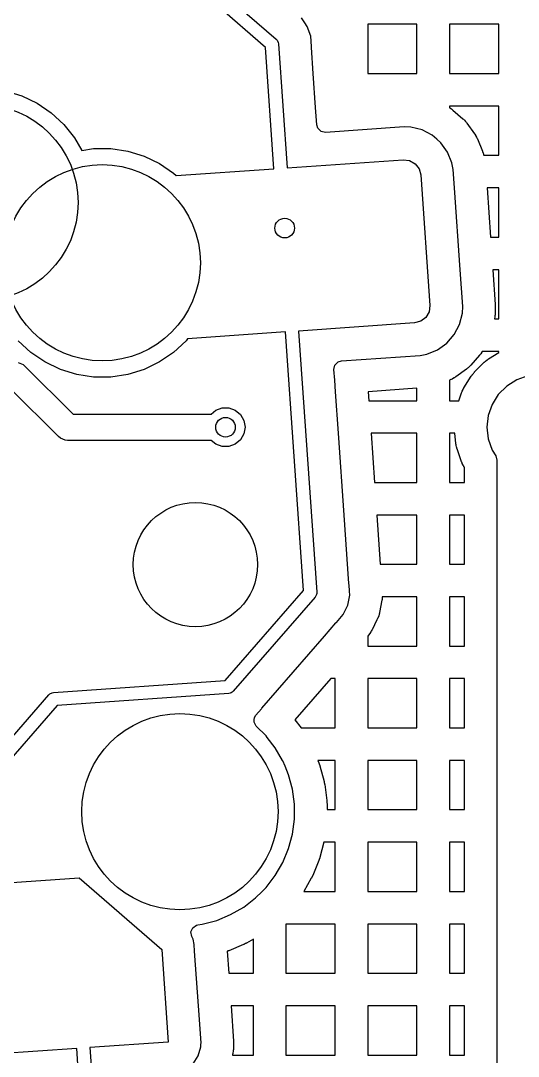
# Model space of a CAD drawing. Extents: x 2.49 to 8.57, y -5.87 to -1.87.
# Drawn here: x 4.65 to 4.949, y -3.535 to -2.912 of the extents above; entities that cross this region are included whole.
import ezdxf

# ---------------------------------------------------------------- set-up
doc = ezdxf.new("R2010")
doc.units = 0
doc.header["$MEASUREMENT"] = 0
doc.layers.add('BLACK', color=7, linetype='CONTINUOUS')

msp = doc.modelspace()

# ---------------------------------------------------------------- linework, layer by layer
at = {"layer": 'BLACK', "linetype": 'CONTINUOUS'}
for p, q in [((4.77199, -2.89538), (4.80346, -2.92273)), ((4.79706, -2.9276), (4.76806, -2.90239)), ((4.82073, -2.91285), (4.81873, -2.9099)), ((4.82222, -2.91506), (4.82073, -2.91285)), ((4.82424, -2.92094), (4.82222, -2.91506)), ((4.8882, -2.9137), (4.85859, -2.9137)), ((4.85859, -2.9137), (4.85859, -2.94331)), ((4.8882, -2.94331), (4.8882, -2.9137)), ((4.93741, -2.9137), (4.9078, -2.9137)), ((4.9078, -2.9137), (4.9078, -2.94331)), ((4.93741, -2.94331), (4.93741, -2.9137)), ((4.82467, -2.92713), (4.82424, -2.92094)), ((4.80217, -3.00065), (4.79706, -2.9276)), ((4.80346, -2.92273), (4.80399, -2.92329)), ((4.80399, -2.92329), (4.80467, -2.92466)), ((4.80467, -2.92466), (4.8048, -2.92542)), ((4.8048, -2.92542), (4.81002, -3.0001)), ((4.82471, -2.9277), (4.82467, -2.92713)), ((4.82471, -2.92771), (4.82471, -2.9277)), ((4.82581, -2.94331), (4.82471, -2.92771)), ((4.82724, -2.96383), (4.82581, -2.94331)), ((4.85859, -2.94331), (4.8882, -2.94331)), ((4.9078, -2.94331), (4.93741, -2.94331)), ((4.64053, -2.95375), (4.65037, -2.95678)), ((4.65037, -2.95678), (4.65965, -2.96125)), ((4.65965, -2.96125), (4.66816, -2.96705)), ((4.82797, -2.9742), (4.82724, -2.96383)), ((4.93741, -2.96291), (4.9078, -2.96291)), ((4.9078, -2.96291), (4.9078, -2.96383)), ((4.9078, -2.96383), (4.90798, -2.96395)), ((4.90798, -2.96395), (4.90893, -2.9646)), ((4.90893, -2.9646), (4.90916, -2.96476)), ((4.90916, -2.96476), (4.90961, -2.96511)), ((4.90961, -2.96511), (4.90983, -2.96529)), ((4.90983, -2.96529), (4.9159, -2.97057)), ((4.93741, -2.99183), (4.93741, -2.96291)), ((4.66816, -2.96705), (4.6757, -2.97405)), ((4.9159, -2.97057), (4.91611, -2.97076)), ((4.91611, -2.97076), (4.91652, -2.97116)), ((4.91652, -2.97116), (4.91672, -2.97137)), ((4.91672, -2.97137), (4.91749, -2.97221)), ((4.6757, -2.97405), (4.68213, -2.9821)), ((4.82855, -2.97619), (4.82797, -2.9742)), ((4.83049, -2.97814), (4.82855, -2.97619)), ((4.83318, -2.97873), (4.83049, -2.97814)), ((4.88052, -2.97542), (4.83318, -2.97873)), ((4.88459, -2.97555), (4.88052, -2.97542)), ((4.88052, -2.97542), (4.88052, -2.97542)), ((4.89128, -2.97726), (4.88459, -2.97555)), ((4.8974, -2.98046), (4.89128, -2.97726)), ((4.89128, -2.97726), (4.89128, -2.97726)), ((4.91749, -2.97221), (4.91767, -2.97243)), ((4.91767, -2.97243), (4.91803, -2.97287)), ((4.91803, -2.97287), (4.91821, -2.9731)), ((4.91821, -2.9731), (4.9229, -2.97964)), ((4.68213, -2.9821), (4.68645, -2.98959)), ((4.90015, -2.98285), (4.8974, -2.98046)), ((4.8974, -2.98046), (4.8974, -2.98046)), ((4.90261, -2.98499), (4.90015, -2.98285)), ((4.9229, -2.97964), (4.92306, -2.97987)), ((4.92306, -2.97987), (4.92336, -2.98036)), ((4.92336, -2.98036), (4.92351, -2.9806)), ((4.92351, -2.9806), (4.92406, -2.9816)), ((4.92406, -2.9816), (4.92419, -2.98185)), ((4.92419, -2.98185), (4.92444, -2.98237)), ((4.92444, -2.98237), (4.92456, -2.98263)), ((4.92456, -2.98263), (4.9276, -2.99004)), ((4.68645, -2.98959), (4.69363, -2.98851)), ((4.69363, -2.98851), (4.70393, -2.98851)), ((4.70393, -2.98851), (4.71411, -2.99004)), ((4.71411, -2.99004), (4.72395, -2.99308)), ((4.90664, -2.99061), (4.90261, -2.98499)), ((4.90261, -2.98499), (4.90261, -2.98499)), ((4.90926, -2.997), (4.90664, -2.99061)), ((4.90664, -2.99061), (4.90664, -2.99061)), ((4.9276, -2.99004), (4.9277, -2.99029)), ((4.9277, -2.99029), (4.92787, -2.9908)), ((4.72395, -2.99308), (4.73323, -2.99754)), ((4.81002, -3.0001), (4.87993, -2.99521)), ((4.87993, -2.99521), (4.88374, -2.99569)), ((4.88374, -2.99569), (4.88708, -2.9976)), ((4.92787, -2.9908), (4.92795, -2.99105)), ((4.92795, -2.99105), (4.92825, -2.99208)), ((4.92825, -2.99208), (4.92832, -2.99234)), ((4.92832, -2.99234), (4.92836, -2.99252)), ((4.92836, -2.99252), (4.93741, -2.99252)), ((4.93741, -2.99252), (4.93741, -2.99183)), ((4.73323, -2.99754), (4.74173, -3.00334)), ((4.74327, -3.00477), (4.80217, -3.00065)), ((4.88708, -2.9976), (4.88943, -3.00064)), ((4.88943, -3.00064), (4.89044, -3.00434)), ((4.90996, -3.001), (4.90926, -2.997)), ((4.91073, -3.01213), (4.90996, -3.001)), ((4.74173, -3.00334), (4.74327, -3.00477)), ((4.89044, -3.00434), (4.89593, -3.08289)), ((4.91418, -3.06134), (4.91073, -3.01213)), ((4.93741, -3.01213), (4.93039, -3.01213)), ((4.93039, -3.01213), (4.93246, -3.04173)), ((4.93741, -3.04173), (4.93741, -3.01213)), ((4.93246, -3.04173), (4.93741, -3.04173)), ((4.91572, -3.08348), (4.91418, -3.06134)), ((4.93741, -3.06134), (4.93383, -3.06134)), ((4.93383, -3.06134), (4.9353, -3.08236)), ((4.93741, -3.09095), (4.93741, -3.06134)), ((4.89593, -3.08289), (4.89545, -3.0867)), ((4.91559, -3.08755), (4.91572, -3.08348)), ((4.93533, -3.08386), (4.93517, -3.08871)), ((4.9353, -3.08236), (4.93531, -3.08249)), ((4.93531, -3.08249), (4.93532, -3.08274)), ((4.93532, -3.08274), (4.93532, -3.08286)), ((4.93532, -3.08286), (4.93533, -3.08336)), ((4.93533, -3.08336), (4.93533, -3.08348)), ((4.93533, -3.08348), (4.93533, -3.08373)), ((4.93533, -3.08373), (4.93533, -3.08386)), ((4.89354, -3.09003), (4.8905, -3.09239)), ((4.89545, -3.0867), (4.89354, -3.09003)), ((4.91388, -3.09424), (4.91559, -3.08755)), ((4.93508, -3.08977), (4.93493, -3.09083)), ((4.93511, -3.08951), (4.93508, -3.08977)), ((4.93516, -3.08897), (4.93511, -3.08951)), ((4.93517, -3.08871), (4.93516, -3.08897)), ((4.8868, -3.0934), (4.81689, -3.09828)), ((4.8905, -3.09239), (4.8868, -3.0934)), ((4.91068, -3.10036), (4.91388, -3.09424)), ((4.93493, -3.09083), (4.93491, -3.09095)), ((4.93491, -3.09095), (4.93741, -3.09095)), ((4.80904, -3.09883), (4.75018, -3.10295)), ((4.81991, -3.25435), (4.80904, -3.09883)), ((4.81689, -3.09828), (4.82788, -3.25542)), ((4.90615, -3.10557), (4.91068, -3.10036)), ((4.65582, -3.11108), (4.64827, -3.10407)), ((4.74928, -3.10407), (4.74173, -3.11108)), ((4.75018, -3.10295), (4.74928, -3.10407)), ((4.90053, -3.1096), (4.90615, -3.10557)), ((4.66433, -3.11688), (4.65582, -3.11108)), ((4.74173, -3.11108), (4.73323, -3.11688)), ((4.84279, -3.11623), (4.89014, -3.11291)), ((4.89014, -3.11291), (4.89414, -3.11222)), ((4.89414, -3.11222), (4.90053, -3.1096)), ((4.92585, -3.11279), (4.92057, -3.11886)), ((4.92603, -3.11257), (4.92585, -3.11279)), ((4.92638, -3.11211), (4.92603, -3.11257)), ((4.92655, -3.11188), (4.92638, -3.11211)), ((4.92719, -3.11094), (4.92655, -3.11188)), ((4.92734, -3.1107), (4.92719, -3.11094)), ((4.92743, -3.11055), (4.92734, -3.1107)), ((4.93741, -3.11055), (4.92743, -3.11055)), ((4.93062, -3.11551), (4.93107, -3.11519)), ((4.93107, -3.11519), (4.9313, -3.11504)), ((4.9313, -3.11504), (4.93741, -3.1112)), ((4.93741, -3.1112), (4.93741, -3.11055)), ((4.64829, -3.11717), (4.65113, -3.11835)), ((4.65113, -3.11835), (4.65232, -3.11933)), ((4.65232, -3.11933), (4.68126, -3.14827)), ((4.67361, -3.12135), (4.66433, -3.11688)), ((4.68345, -3.12438), (4.67361, -3.12135)), ((4.72395, -3.12135), (4.71411, -3.12438)), ((4.73323, -3.11688), (4.72395, -3.12135)), ((4.83826, -3.12144), (4.83885, -3.11875)), ((4.83871, -3.12781), (4.83826, -3.12144)), ((4.83885, -3.11875), (4.8408, -3.11681)), ((4.8408, -3.11681), (4.84279, -3.11623)), ((4.91804, -3.12116), (4.9115, -3.12586)), ((4.91827, -3.12099), (4.91804, -3.12116)), ((4.91871, -3.12063), (4.91827, -3.12099)), ((4.91893, -3.12045), (4.91871, -3.12063)), ((4.91977, -3.11968), (4.91893, -3.12045)), ((4.91998, -3.11948), (4.91977, -3.11968)), ((4.92038, -3.11907), (4.91998, -3.11948)), ((4.92057, -3.11886), (4.92038, -3.11907)), ((4.92292, -3.12289), (4.92872, -3.11709)), ((4.92872, -3.11709), (4.92892, -3.1169)), ((4.92892, -3.1169), (4.92933, -3.11654)), ((4.92933, -3.11654), (4.92954, -3.11636)), ((4.92954, -3.11636), (4.9304, -3.11567)), ((4.9304, -3.11567), (4.93062, -3.11551)), ((4.69363, -3.12592), (4.68345, -3.12438)), ((4.70393, -3.12592), (4.69363, -3.12592)), ((4.71411, -3.12438), (4.70393, -3.12592)), ((4.90851, -3.12751), (4.9078, -3.12781)), ((4.90877, -3.1274), (4.90851, -3.12751)), ((4.90929, -3.12715), (4.90877, -3.1274)), ((4.90954, -3.12702), (4.90929, -3.12715)), ((4.91054, -3.12647), (4.90954, -3.12702)), ((4.91078, -3.12632), (4.91054, -3.12647)), ((4.91127, -3.12602), (4.91078, -3.12632)), ((4.9115, -3.12586), (4.91127, -3.12602)), ((4.9165, -3.13242), (4.92086, -3.12547)), ((4.92086, -3.12547), (4.92102, -3.12524)), ((4.92102, -3.12524), (4.92134, -3.12479)), ((4.92134, -3.12479), (4.9215, -3.12457)), ((4.9215, -3.12457), (4.92219, -3.12371)), ((4.92219, -3.12371), (4.92236, -3.1235)), ((4.92236, -3.1235), (4.92273, -3.12309)), ((4.92273, -3.12309), (4.92292, -3.12289)), ((4.94821, -3.12757), (4.94219, -3.13135)), ((4.95491, -3.12522), (4.94821, -3.12757)), ((4.67243, -3.16171), (4.64349, -3.13277)), ((4.83919, -3.13476), (4.83871, -3.12781)), ((4.8882, -3.1327), (4.85885, -3.13476)), ((4.8882, -3.14016), (4.8882, -3.1327)), ((4.9078, -3.12781), (4.9078, -3.14016)), ((4.91549, -3.13437), (4.91597, -3.13338)), ((4.91597, -3.13338), (4.91609, -3.13313)), ((4.91609, -3.13313), (4.91636, -3.13265)), ((4.91636, -3.13265), (4.9165, -3.13242)), ((4.94219, -3.13135), (4.93717, -3.13637)), ((4.84094, -3.15976), (4.83919, -3.13476)), ((4.85885, -3.13476), (4.85923, -3.14016)), ((4.85923, -3.14016), (4.8882, -3.14016)), ((4.9078, -3.14016), (4.9134, -3.14016)), ((4.9134, -3.14016), (4.91507, -3.13539)), ((4.91507, -3.13539), (4.91517, -3.13513)), ((4.91517, -3.13513), (4.91538, -3.13462)), ((4.91538, -3.13462), (4.91549, -3.13437)), ((4.93717, -3.13637), (4.93339, -3.14238)), ((4.76428, -3.14827), (4.76709, -3.14591)), ((4.76709, -3.14591), (4.77094, -3.14451)), ((4.77094, -3.14451), (4.77504, -3.14451)), ((4.77504, -3.14451), (4.7789, -3.14591)), ((4.7789, -3.14591), (4.78204, -3.14855)), ((4.93339, -3.14238), (4.93105, -3.14908)), ((4.68126, -3.14827), (4.76428, -3.14827)), ((4.78204, -3.14855), (4.78409, -3.1521)), ((4.78409, -3.1521), (4.7848, -3.15614)), ((4.93105, -3.14908), (4.93025, -3.15614)), ((4.93105, -3.14908), (4.93105, -3.14908)), ((4.7848, -3.15614), (4.78409, -3.16018)), ((4.93025, -3.15614), (4.93025, -3.15614)), ((4.93025, -3.15614), (4.93105, -3.1632)), ((4.67363, -3.16269), (4.67243, -3.16171)), ((4.67646, -3.16386), (4.67363, -3.16269)), ((4.678, -3.16402), (4.67646, -3.16386)), ((4.76428, -3.16402), (4.678, -3.16402)), ((4.76709, -3.16637), (4.76428, -3.16402)), ((4.78204, -3.16373), (4.7789, -3.16637)), ((4.78409, -3.16018), (4.78204, -3.16373)), ((4.84438, -3.20898), (4.84094, -3.15976)), ((4.8882, -3.15976), (4.8606, -3.15976)), ((4.8606, -3.15976), (4.86267, -3.18937)), ((4.8882, -3.18937), (4.8882, -3.15976)), ((4.91093, -3.15976), (4.9078, -3.15976)), ((4.9078, -3.15976), (4.9078, -3.18937)), ((4.91163, -3.16594), (4.91093, -3.15976)), ((4.93105, -3.1632), (4.93105, -3.1632)), ((4.93105, -3.1632), (4.93339, -3.1699)), ((4.77094, -3.16777), (4.76709, -3.16637)), ((4.77504, -3.16777), (4.77094, -3.16777)), ((4.7789, -3.16637), (4.77504, -3.16777)), ((4.91167, -3.16621), (4.91163, -3.16594)), ((4.91176, -3.16676), (4.91167, -3.16621)), ((4.91181, -3.16702), (4.91176, -3.16676)), ((4.91206, -3.1681), (4.91181, -3.16702)), ((4.91213, -3.16836), (4.91206, -3.1681)), ((4.91228, -3.16889), (4.91213, -3.16836)), ((4.91236, -3.16915), (4.91228, -3.16889)), ((4.91507, -3.1769), (4.91236, -3.16915)), ((4.93339, -3.1699), (4.9356, -3.17341)), ((4.91517, -3.17715), (4.91507, -3.1769)), ((4.91538, -3.17766), (4.91517, -3.17715)), ((4.9356, -3.17341), (4.93635, -3.17601)), ((4.93635, -3.17601), (4.93635, -3.71682)), ((4.91549, -3.17791), (4.91538, -3.17766)), ((4.91597, -3.1789), (4.91549, -3.17791)), ((4.91609, -3.17915), (4.91597, -3.1789)), ((4.91636, -3.17963), (4.91609, -3.17915)), ((4.9165, -3.17987), (4.91636, -3.17963)), ((4.91674, -3.18025), (4.9165, -3.17987)), ((4.91674, -3.18937), (4.91674, -3.18025)), ((4.86267, -3.18937), (4.8882, -3.18937)), ((4.9078, -3.18937), (4.91674, -3.18937)), ((4.84727, -3.25025), (4.84438, -3.20898)), ((4.8882, -3.20898), (4.86404, -3.20898)), ((4.86404, -3.20898), (4.86611, -3.23858)), ((4.8882, -3.23858), (4.8882, -3.20898)), ((4.91674, -3.20898), (4.9078, -3.20898)), ((4.9078, -3.20898), (4.9078, -3.23858)), ((4.91674, -3.23858), (4.91674, -3.20898)), ((4.86611, -3.23858), (4.8882, -3.23858)), ((4.9078, -3.23858), (4.91674, -3.23858)), ((4.84728, -3.25046), (4.84727, -3.25025)), ((4.84732, -3.25094), (4.84728, -3.25046)), ((4.84728, -3.25046), (4.84728, -3.25046)), ((4.84759, -3.25479), (4.84732, -3.25094)), ((4.84732, -3.25094), (4.84732, -3.25094)), ((4.77278, -3.30857), (4.81991, -3.25435)), ((4.82692, -3.25828), (4.77765, -3.31496)), ((4.82737, -3.25765), (4.82692, -3.25828)), ((4.82766, -3.25678), (4.82737, -3.25765)), ((4.82786, -3.2562), (4.82766, -3.25678)), ((4.82788, -3.25542), (4.82786, -3.2562)), ((4.84656, -3.26326), (4.84775, -3.25715)), ((4.84763, -3.2554), (4.84759, -3.25479)), ((4.84771, -3.2565), (4.84763, -3.2554)), ((4.84771, -3.25659), (4.84771, -3.2565)), ((4.84775, -3.25715), (4.84771, -3.25659)), ((4.86733, -3.25819), (4.86728, -3.25899)), ((4.8882, -3.25819), (4.86733, -3.25819)), ((4.8882, -3.2878), (4.8882, -3.25819)), ((4.91674, -3.25819), (4.9078, -3.25819)), ((4.9078, -3.25819), (4.9078, -3.2878)), ((4.91674, -3.2878), (4.91674, -3.25819)), ((4.84384, -3.26886), (4.84619, -3.26403)), ((4.84619, -3.26403), (4.84656, -3.26326)), ((4.86712, -3.26026), (4.86569, -3.26764)), ((4.86717, -3.25995), (4.86712, -3.26026)), ((4.86725, -3.25931), (4.86717, -3.25995)), ((4.86728, -3.25899), (4.86725, -3.25931)), ((4.83975, -3.27356), (4.84384, -3.26886)), ((4.86519, -3.26979), (4.86447, -3.27128)), ((4.86529, -3.26958), (4.86519, -3.26979)), ((4.86542, -3.26851), (4.86529, -3.26958)), ((4.86546, -3.26853), (4.86542, -3.26851)), ((4.86562, -3.26795), (4.86546, -3.26853)), ((4.86569, -3.26764), (4.86562, -3.26795)), ((4.83261, -3.28177), (4.83944, -3.27392)), ((4.83944, -3.27392), (4.83975, -3.27356)), ((4.83944, -3.27392), (4.83944, -3.27392)), ((4.83975, -3.27356), (4.83975, -3.27356)), ((4.86414, -3.27195), (4.86118, -3.27803)), ((4.86447, -3.27128), (4.86414, -3.27195)), ((4.86414, -3.27195), (4.86414, -3.27195)), ((4.86447, -3.27128), (4.86447, -3.27128)), ((4.79494, -3.32511), (4.83261, -3.28177)), ((4.85905, -3.28124), (4.85859, -3.28177)), ((4.85859, -3.28177), (4.85859, -3.2878)), ((4.85926, -3.28099), (4.85905, -3.28124)), ((4.85965, -3.28048), (4.85926, -3.28099)), ((4.85983, -3.28022), (4.85965, -3.28048)), ((4.86054, -3.27915), (4.85983, -3.28022)), ((4.86071, -3.27887), (4.86054, -3.27915)), ((4.86103, -3.27831), (4.86071, -3.27887)), ((4.86118, -3.27803), (4.86103, -3.27831)), ((4.85859, -3.2878), (4.8882, -3.2878)), ((4.9078, -3.2878), (4.91674, -3.2878)), ((4.83631, -3.3074), (4.81475, -3.3322)), ((4.83898, -3.3074), (4.83631, -3.3074)), ((4.83898, -3.33701), (4.83898, -3.3074)), ((4.8882, -3.3074), (4.85859, -3.3074)), ((4.85859, -3.3074), (4.85859, -3.33701)), ((4.8882, -3.33701), (4.8882, -3.3074)), ((4.91674, -3.3074), (4.9078, -3.3074)), ((4.9078, -3.3074), (4.9078, -3.33701)), ((4.91674, -3.33701), (4.91674, -3.3074)), ((4.66944, -3.31579), (4.77278, -3.30857)), ((4.59567, -3.3989), (4.66674, -3.31714)), ((4.66674, -3.31714), (4.66731, -3.31661)), ((4.66731, -3.31661), (4.66868, -3.31592)), ((4.66868, -3.31592), (4.66944, -3.31579)), ((4.77495, -3.31631), (4.67162, -3.32353)), ((4.77571, -3.31618), (4.77495, -3.31631)), ((4.77631, -3.31588), (4.77571, -3.31618)), ((4.77709, -3.31549), (4.77631, -3.31588)), ((4.77765, -3.31496), (4.77709, -3.31549)), ((4.67162, -3.32353), (4.6027, -3.40282)), ((4.7913, -3.3293), (4.79456, -3.32554)), ((4.79456, -3.32554), (4.79494, -3.32511)), ((4.79456, -3.32554), (4.79456, -3.32554)), ((4.79494, -3.32511), (4.79494, -3.32511)), ((4.79021, -3.33354), (4.79031, -3.3322)), ((4.79031, -3.3322), (4.79041, -3.33079)), ((4.79041, -3.33079), (4.7913, -3.3293)), ((4.81475, -3.3322), (4.81844, -3.33701)), ((4.79153, -3.33595), (4.79021, -3.33354)), ((4.79747, -3.34189), (4.79153, -3.33595)), ((4.81844, -3.33701), (4.83898, -3.33701)), ((4.85859, -3.33701), (4.8882, -3.33701)), ((4.9078, -3.33701), (4.91674, -3.33701)), ((4.79812, -3.34273), (4.79747, -3.34189)), ((4.79747, -3.34189), (4.79747, -3.34189)), ((4.79747, -3.34189), (4.79747, -3.34189)), ((4.80297, -3.34906), (4.79812, -3.34273)), ((4.80734, -3.35661), (4.80297, -3.34906)), ((4.80297, -3.34906), (4.80297, -3.34906)), ((4.80297, -3.34906), (4.80297, -3.34906)), ((4.80749, -3.35688), (4.80734, -3.35661)), ((4.80881, -3.36008), (4.80749, -3.35688)), ((4.80749, -3.35688), (4.80749, -3.35688)), ((4.80749, -3.35688), (4.80749, -3.35688)), ((4.83898, -3.35661), (4.8286, -3.35661)), ((4.8286, -3.35661), (4.82918, -3.35802)), ((4.82918, -3.35802), (4.82924, -3.35817)), ((4.82924, -3.35817), (4.82936, -3.35847)), ((4.83898, -3.38622), (4.83898, -3.35661)), ((4.8882, -3.35661), (4.85859, -3.35661)), ((4.85859, -3.35661), (4.85859, -3.38622)), ((4.8882, -3.38622), (4.8882, -3.35661)), ((4.91674, -3.35661), (4.9078, -3.35661)), ((4.9078, -3.35661), (4.9078, -3.38622)), ((4.91674, -3.38622), (4.91674, -3.35661)), ((4.81095, -3.36523), (4.80881, -3.36008)), ((4.82936, -3.35847), (4.82941, -3.35862)), ((4.82941, -3.35862), (4.82962, -3.35923)), ((4.82962, -3.35923), (4.82967, -3.35938)), ((4.82967, -3.35938), (4.82976, -3.35969)), ((4.82976, -3.35969), (4.8298, -3.35984)), ((4.8298, -3.35984), (4.83231, -3.36919)), ((4.81329, -3.37396), (4.81095, -3.36523)), ((4.83231, -3.36919), (4.83235, -3.36935)), ((4.83235, -3.36935), (4.83242, -3.36966)), ((4.83242, -3.36966), (4.83245, -3.36982)), ((4.83245, -3.36982), (4.83258, -3.37045)), ((4.83258, -3.37045), (4.83261, -3.3706)), ((4.83261, -3.3706), (4.83266, -3.37092)), ((4.81446, -3.38291), (4.81329, -3.37396)), ((4.83266, -3.37092), (4.83268, -3.37108)), ((4.83268, -3.37108), (4.83395, -3.38067)), ((4.81446, -3.39195), (4.81446, -3.38291)), ((4.83395, -3.38067), (4.83396, -3.38083)), ((4.83396, -3.38083), (4.834, -3.38115)), ((4.834, -3.38115), (4.83401, -3.38131)), ((4.83401, -3.38131), (4.83405, -3.38195)), ((4.83405, -3.38195), (4.83406, -3.38211)), ((4.83406, -3.38211), (4.83407, -3.38243)), ((4.83407, -3.38243), (4.83407, -3.38259)), ((4.83407, -3.38259), (4.83407, -3.38622)), ((4.83407, -3.38622), (4.83898, -3.38622)), ((4.85859, -3.38622), (4.8882, -3.38622)), ((4.9078, -3.38622), (4.91674, -3.38622)), ((4.81329, -3.4009), (4.81446, -3.39195)), ((4.81095, -3.40963), (4.81329, -3.4009)), ((4.83226, -3.40583), (4.8298, -3.41501)), ((4.83898, -3.40583), (4.83226, -3.40583)), ((4.83898, -3.43543), (4.83898, -3.40583)), ((4.8882, -3.40583), (4.85859, -3.40583)), ((4.85859, -3.40583), (4.85859, -3.43543)), ((4.8882, -3.43543), (4.8882, -3.40583)), ((4.91674, -3.40583), (4.9078, -3.40583)), ((4.9078, -3.40583), (4.9078, -3.43543)), ((4.91674, -3.43543), (4.91674, -3.40583)), ((4.80749, -3.41798), (4.81095, -3.40963)), ((4.80297, -3.4258), (4.80749, -3.41798)), ((4.82918, -3.41684), (4.82548, -3.42578)), ((4.82924, -3.41669), (4.82918, -3.41684)), ((4.82936, -3.41639), (4.82924, -3.41669)), ((4.82941, -3.41624), (4.82936, -3.41639)), ((4.82962, -3.41563), (4.82941, -3.41624)), ((4.82967, -3.41548), (4.82962, -3.41563)), ((4.82976, -3.41517), (4.82967, -3.41548)), ((4.8298, -3.41501), (4.82976, -3.41517)), ((4.79747, -3.43297), (4.80297, -3.4258)), ((4.82522, -3.42636), (4.82493, -3.42694)), ((4.82528, -3.42622), (4.82522, -3.42636)), ((4.82542, -3.42592), (4.82528, -3.42622)), ((4.82548, -3.42578), (4.82542, -3.42592)), ((4.63477, -3.4307), (4.68487, -3.42719)), ((4.68487, -3.42719), (4.73458, -3.4704)), ((4.79501, -3.43543), (4.79747, -3.43297)), ((4.79747, -3.43297), (4.79747, -3.43297)), ((4.79747, -3.43297), (4.79747, -3.43297)), ((4.82463, -3.4275), (4.82005, -3.43543)), ((4.82471, -3.42736), (4.82463, -3.4275)), ((4.82486, -3.42708), (4.82471, -3.42736)), ((4.82493, -3.42694), (4.82486, -3.42708)), ((4.79109, -3.43936), (4.79501, -3.43543)), ((4.82005, -3.43543), (4.83898, -3.43543)), ((4.85859, -3.43543), (4.8882, -3.43543)), ((4.9078, -3.43543), (4.91674, -3.43543)), ((4.77609, -3.44937), (4.78392, -3.44486)), ((4.78392, -3.44486), (4.79109, -3.43936)), ((4.79109, -3.43936), (4.79109, -3.43936)), ((4.79109, -3.43936), (4.79109, -3.43936)), ((4.76775, -3.45283), (4.77609, -3.44937)), ((4.75218, -3.45982), (4.75324, -3.45728)), ((4.75324, -3.45728), (4.7555, -3.45572)), ((4.7555, -3.45572), (4.7564, -3.45551)), ((4.7564, -3.45551), (4.75902, -3.45517)), ((4.75902, -3.45517), (4.76775, -3.45283)), ((4.83898, -3.45504), (4.80938, -3.45504)), ((4.80938, -3.45504), (4.80938, -3.48465)), ((4.83898, -3.48465), (4.83898, -3.45504)), ((4.8882, -3.45504), (4.85859, -3.45504)), ((4.85859, -3.45504), (4.85859, -3.48465)), ((4.8882, -3.48465), (4.8882, -3.45504)), ((4.91674, -3.45504), (4.9078, -3.45504)), ((4.9078, -3.45504), (4.9078, -3.48465)), ((4.91674, -3.48465), (4.91674, -3.45504)), ((4.75267, -3.46253), (4.75218, -3.45982)), ((4.75348, -3.46415), (4.75267, -3.46253)), ((4.75412, -3.46742), (4.75348, -3.46415)), ((4.78977, -3.46412), (4.78562, -3.46651)), ((4.78977, -3.48465), (4.78977, -3.46412)), ((4.7544, -3.47139), (4.75412, -3.46742)), ((4.78389, -3.46736), (4.77495, -3.47107)), ((4.78404, -3.4673), (4.78389, -3.46736)), ((4.78433, -3.46717), (4.78404, -3.4673)), ((4.78448, -3.4671), (4.78433, -3.46717)), ((4.78505, -3.46681), (4.78448, -3.4671)), ((4.7852, -3.46674), (4.78505, -3.46681)), ((4.78548, -3.46659), (4.7852, -3.46674)), ((4.78562, -3.46651), (4.78548, -3.46659)), ((4.73458, -3.4704), (4.73847, -3.52606)), ((4.7567, -3.50425), (4.7544, -3.47139)), ((4.77435, -3.47129), (4.77405, -3.47139)), ((4.77405, -3.47139), (4.77498, -3.48465)), ((4.7745, -3.47124), (4.77435, -3.47129)), ((4.77481, -3.47112), (4.7745, -3.47124)), ((4.77495, -3.47107), (4.77481, -3.47112)), ((4.77498, -3.48465), (4.78977, -3.48465)), ((4.80938, -3.48465), (4.83898, -3.48465)), ((4.85859, -3.48465), (4.8882, -3.48465)), ((4.9078, -3.48465), (4.91674, -3.48465)), ((4.75826, -3.52656), (4.7567, -3.50425)), ((4.78977, -3.50425), (4.77635, -3.50425)), ((4.77635, -3.50425), (4.77783, -3.52546)), ((4.78977, -3.53386), (4.78977, -3.50425)), ((4.83898, -3.50425), (4.80938, -3.50425)), ((4.80938, -3.50425), (4.80938, -3.53386)), ((4.83898, -3.53386), (4.83898, -3.50425)), ((4.8882, -3.50425), (4.85859, -3.50425)), ((4.85859, -3.50425), (4.85859, -3.53386)), ((4.8882, -3.53386), (4.8882, -3.50425)), ((4.91674, -3.50425), (4.9078, -3.50425)), ((4.9078, -3.50425), (4.9078, -3.53386)), ((4.91674, -3.53386), (4.91674, -3.50425)), ((4.73847, -3.52606), (4.69134, -3.52935)), ((4.77783, -3.52546), (4.77784, -3.52559)), ((4.77784, -3.52559), (4.77785, -3.52585)), ((4.77785, -3.52585), (4.77786, -3.52598)), ((4.77786, -3.52598), (4.77786, -3.52651)), ((4.68348, -3.5299), (4.63636, -3.5332)), ((4.68748, -3.58699), (4.68348, -3.5299)), ((4.69134, -3.52935), (4.69522, -3.58482)), ((4.75656, -3.53435), (4.75817, -3.52892)), ((4.75817, -3.52892), (4.75822, -3.52755)), ((4.75822, -3.52755), (4.75826, -3.52656)), ((4.75826, -3.52656), (4.75826, -3.52656)), ((4.77742, -3.53269), (4.77736, -3.53299)), ((4.77762, -3.53148), (4.77742, -3.53269)), ((4.77766, -3.53118), (4.77762, -3.53148)), ((4.77772, -3.53057), (4.77766, -3.53118)), ((4.77774, -3.53026), (4.77772, -3.53057)), ((4.77786, -3.52703), (4.77774, -3.53026)), ((4.77786, -3.52651), (4.77786, -3.52664)), ((4.77786, -3.52664), (4.77786, -3.5269)), ((4.77786, -3.5269), (4.77786, -3.52703)), ((4.75349, -3.53912), (4.75656, -3.53435)), ((4.77722, -3.53359), (4.77715, -3.53386)), ((4.77715, -3.53386), (4.78977, -3.53386)), ((4.77736, -3.53299), (4.77722, -3.53359)), ((4.80938, -3.53386), (4.83898, -3.53386)), ((4.85859, -3.53386), (4.8882, -3.53386)), ((4.9078, -3.53386), (4.91674, -3.53386))]:
    msp.add_line(p, q, dxfattribs=at)
at = {"layer": 'BLACK'}
for centre, radius in [((4.6252, -3.02092), 0.05906), ((4.69878, -3.05721), 0.05906), ((4.80861, -3.03631), 0.00591), ((4.77299, -3.15614), 0.00591), ((4.75489, -3.23878), 0.0374), ((4.74555, -3.38743), 0.05906)]:
    msp.add_circle(centre, radius, dxfattribs=at)

doc.saveas('drawing.dxf')
